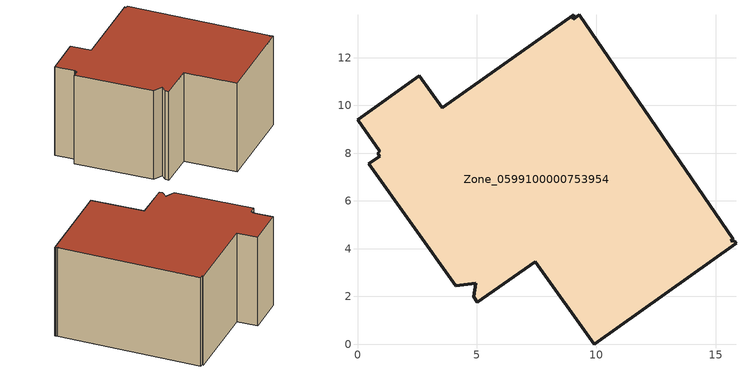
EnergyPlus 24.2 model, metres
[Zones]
Zone_0599100000753954
 floor ground (C_G): 3.54,9.91 9.06,13.79 9.04,13.62 9.29,13.8 15.73,4.4 15.64,4.34 15.79,4.31 15.85,4.23 9.9,0 7.44,3.46 5.02,1.75 4.87,1.99 4.95,2.55 4.12,2.44 0.48,7.55 0.93,7.87 0.84,8.01 0.94,8.08 0,9.39 2.58,11.25 z0
 wall outside (C_F): 2.58,11.25 0,9.39 0.94,8.08 0.84,8.01 0.93,7.87 0.48,7.55 4.12,2.44 4.95,2.55 4.87,1.99 5.02,1.75 7.44,3.46 9.9,0 15.85,4.23 15.79,4.31 15.64,4.34 15.73,4.4 9.29,13.8 9.04,13.62 9.06,13.79 3.54,9.91 2.58,11.25 z0:7.57
 roof outside (C_R): 9.06,13.79 3.54,9.91 2.58,11.25 0,9.39 0.94,8.08 0.84,8.01 0.93,7.87 0.48,7.55 4.12,2.44 4.95,2.55 4.87,1.99 5.02,1.75 7.44,3.46 9.9,0 15.85,4.23 15.79,4.31 15.64,4.34 15.73,4.4 9.29,13.8 9.04,13.62 z7.57
[BUILDING]
Pand.0599100000753954: North Axis=0; Terrain=City; Loads Convergence Tolerance Value=0.04; Temperature Convergence Tolerance Value=0.4; Solar Distribution=FullExterior; Maximum Number of Warmup Days=25; Minimum Number of Warmup Days=1
[Site:Location]
Rotterdam.The.Hague.AP_ZH_NLD Design_Conditions: Latitude=51.96; Longitude=4.45; Time Zone=1; Elevation=-4.5
[SITE:GROUNDTEMPERATURE:BUILDINGSURFACE]
18, 18, 18, 18, 18, 18, 18, 18, 18, 18, 18, 18
[MATERIAL] Thermal Absorptance=0.9; Solar Absorptance=0.7; Visible Absorptance=0.7
Name | Roughness | Thickness | Conductivity | Density | Specific Heat
G.D.2006-2014 | MediumSmooth | 0.15 | 0.06 | 540 | 1210
F.D.2006-2014 | Rough | 0.3 | 0.12 | 1920 | 840
R.D.2006-2014 | MediumRough | 0.2 | 0.08 | 1500 | 1000
[CONSTRUCTION]
C_G: G.D.2006-2014
C_F: F.D.2006-2014
C_R: R.D.2006-2014
[ZONE]
Zone_0599100000753954: Type=1; Multiplier=1; Ceiling Height=Autocalculate; Volume=Autocalculate; Floor Area=autocalculate; Part of Total Floor Area=Yes
[ZONEINFILTRATION:DESIGNFLOWRATE]
Infil_Zone_0599100000753954: Zone or ZoneList or Space or SpaceList=Zone_0599100000753954; Schedule=AlwaysOn; Design Flow Rate Calculation Method=Flow/Area; Flow Rate per Floor Area=0.0021; Constant Term Coefficient=1; Temperature Term Coefficient=0; Velocity Term Coefficient=0; Velocity Squared Term Coefficient=0
[HVACTEMPLATE:ZONE:IDEALLOADSAIRSYSTEM]
Zone_0599100000753954: Maximum Heating Supply Air Temperature=50; Minimum Cooling Supply Air Temperature=13; Maximum Heating Supply Air Humidity Ratio=0.0156; Minimum Cooling Supply Air Humidity Ratio=0.0077; Heating Limit=NoLimit; Cooling Limit=NoLimit; Dehumidification Control Type=ConstantSensibleHeatRatio; Cooling Sensible Heat Ratio=0.7; Dehumidification Setpoint=60; Humidification Control Type=None; Humidification Setpoint=30; Outdoor Air Method=None; Outdoor Air Flow Rate per Person=0.00944; Outdoor Air Flow Rate per Zone Floor Area=0; Outdoor Air Flow Rate per Zone=0; Demand Controlled Ventilation Type=None; Outdoor Air Economizer Type=NoEconomizer; Heat Recovery Type=None; Sensible Heat Recovery Effectiveness=0.7; Latent Heat Recovery Effectiveness=0.65
[ZONECONTROL:THERMOSTAT]
ThermostatControl_Zone_0599100000753954: Zone or ZoneList=Zone_0599100000753954; Control Type Schedule=DualSetpointControlType; Control 1=Thermostat_Zone_0599100000753954; Temperature Difference Between Cutout And Setpoint=0
[THERMOSTATSETPOINT:DUALSETPOINT]
Thermostat_Zone_0599100000753954: Heating Setpoint Temperature Schedule=HeatingSetpoint_Zone_0599100000753954; Cooling Setpoint Temperature Schedule=CoolingSetpoint_Zone_0599100000753954
[SCHEDULE:COMPACT]
HeatingSetpoint_Zone_0599100000753954: Through: 12/31, For: AllDays, Until: 24:00, 21
CoolingSetpoint_Zone_0599100000753954: Through: 12/31, For: AllDays, Until: 24:00, 24
DualSetpointControlType: Through: 12/31, For: AllDays, Until: 24:00, 4
AlwaysOn: Through: 12/31, For: AllDays, Until: 24:00, 1
